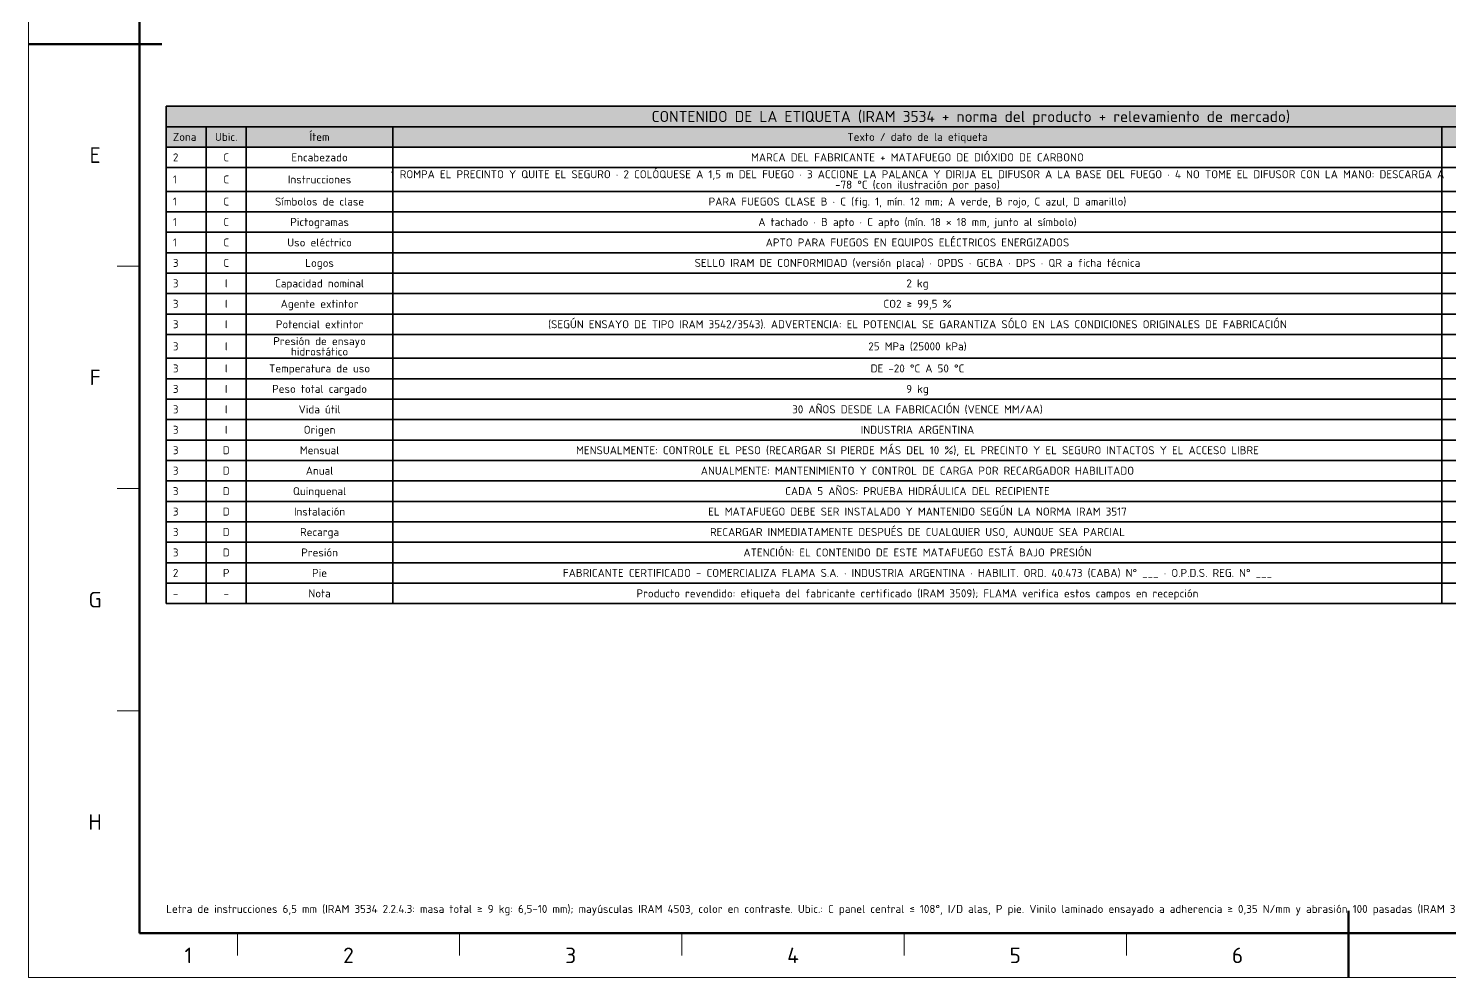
# Model space of a CAD drawing. Header units: millimetres. Extents: x 0 to 2382, y 0 to 420.
# Drawn here: x 1788 to 2107.7, y 0 to 213.5 of the extents above; entities that cross this region are included whole.
import ezdxf
from ezdxf.enums import TextEntityAlignment as Align

# ---------------------------------------------------------------- set-up
doc = ezdxf.new("R2010")
doc.units = ezdxf.units.MM
for name, color, linetype, lineweight in [('06-TEXTO', 7, 'CONTINUOUS', 25), ('07-RECUADRO', 7, 'CONTINUOUS', 70), ('08-FINA', 5, 'CONTINUOUS', 18), ('10-ROTULO', 7, 'CONTINUOUS', 35), ('13-GRAFICA', 30, 'CONTINUOUS', 18)]:
    doc.layers.add(name, color=color, linetype=linetype, lineweight=lineweight)
doc.styles.add('ISO3098', font='isocpeur.ttf')

msp = doc.modelspace()

# ---------------------------------------------------------------- hatches: boundary and pattern name
at = {"layer": '13-GRAFICA', "true_color": 0x191919}
h = msp.add_hatch(color=7, dxfattribs=at)
h.dxf.hatch_style = 1
h.paths.add_polyline_path([(2181, 191.4), (2181, 196), (1819, 196), (1819, 191.4)])
at = {"layer": '13-GRAFICA', "true_color": 0xe8e8e8}
h = msp.add_hatch(color=7, dxfattribs=at)
h.dxf.hatch_style = 1
h.paths.add_polyline_path([(2181, 186.8), (2181, 191.4), (1819, 191.4), (1819, 186.8)])

# ---------------------------------------------------------------- linework, layer by layer
at = {"layer": '07-RECUADRO'}
for p, q in [((1788, 210), (1818, 210)), ((2085, 0), (2085, 15))]:
    msp.add_line(p, q, dxfattribs=at)
msp.add_lwpolyline([(1813, 10), (2372, 10), (2372, 410), (1813, 410)], close=True, dxfattribs=at)
at = {"layer": '08-FINA'}
for p, q in [((1813, 160), (1808, 160)), ((1813, 110), (1808, 110)), ((1813, 60), (1808, 60)), ((1835, 10), (1835, 5)), ((1885, 10), (1885, 5)), ((1935, 10), (1935, 5)), ((1985, 10), (1985, 5)), ((2035, 10), (2035, 5))]:
    msp.add_line(p, q, dxfattribs=at)
msp.add_lwpolyline([(1788, 0), (2382, 0), (2382, 420), (1788, 420)], close=True, dxfattribs=at)
at = {"layer": '10-ROTULO'}
for points in [[(1819, 191.4), (2181, 191.4), (2181, 196), (1819, 196)], [(1819, 186.8), (1828, 186.8), (1828, 191.4), (1819, 191.4)], [(1828, 186.8), (1837, 186.8), (1837, 191.4), (1828, 191.4)], [(1837, 186.8), (1870, 186.8), (1870, 191.4), (1837, 191.4)], [(1870, 186.8), (2106, 186.8), (2106, 191.4), (1870, 191.4)], [(2106, 186.8), (2181, 186.8), (2181, 191.4), (2106, 191.4)], [(1819, 182.2), (1828, 182.2), (1828, 186.8), (1819, 186.8)], [(1828, 182.2), (1837, 182.2), (1837, 186.8), (1828, 186.8)], [(1837, 182.2), (1870, 182.2), (1870, 186.8), (1837, 186.8)], [(1870, 182.2), (2106, 182.2), (2106, 186.8), (1870, 186.8)], [(2106, 182.2), (2181, 182.2), (2181, 186.8), (2106, 186.8)], [(1819, 176.86), (1828, 176.86), (1828, 182.2), (1819, 182.2)], [(1828, 176.86), (1837, 176.86), (1837, 182.2), (1828, 182.2)], [(1837, 176.86), (1870, 176.86), (1870, 182.2), (1837, 182.2)], [(1870, 176.86), (2106, 176.86), (2106, 182.2), (1870, 182.2)], [(2106, 176.86), (2181, 176.86), (2181, 182.2), (2106, 182.2)], [(1819, 172.26), (1828, 172.26), (1828, 176.86), (1819, 176.86)], [(1828, 172.26), (1837, 172.26), (1837, 176.86), (1828, 176.86)], [(1837, 172.26), (1870, 172.26), (1870, 176.86), (1837, 176.86)], [(1870, 172.26), (2106, 172.26), (2106, 176.86), (1870, 176.86)], [(2106, 172.26), (2181, 172.26), (2181, 176.86), (2106, 176.86)], [(1819, 167.66), (1828, 167.66), (1828, 172.26), (1819, 172.26)], [(1828, 167.66), (1837, 167.66), (1837, 172.26), (1828, 172.26)], [(1837, 167.66), (1870, 167.66), (1870, 172.26), (1837, 172.26)], [(1870, 167.66), (2106, 167.66), (2106, 172.26), (1870, 172.26)], [(2106, 167.66), (2181, 167.66), (2181, 172.26), (2106, 172.26)], [(1819, 163.06), (1828, 163.06), (1828, 167.66), (1819, 167.66)], [(1828, 163.06), (1837, 163.06), (1837, 167.66), (1828, 167.66)], [(1837, 163.06), (1870, 163.06), (1870, 167.66), (1837, 167.66)], [(1870, 163.06), (2106, 163.06), (2106, 167.66), (1870, 167.66)], [(2106, 163.06), (2181, 163.06), (2181, 167.66), (2106, 167.66)], [(1819, 158.46), (1828, 158.46), (1828, 163.06), (1819, 163.06)], [(1828, 158.46), (1837, 158.46), (1837, 163.06), (1828, 163.06)], [(1837, 158.46), (1870, 158.46), (1870, 163.06), (1837, 163.06)], [(1870, 158.46), (2106, 158.46), (2106, 163.06), (1870, 163.06)], [(2106, 158.46), (2181, 158.46), (2181, 163.06), (2106, 163.06)], [(1819, 153.86), (1828, 153.86), (1828, 158.46), (1819, 158.46)], [(1828, 153.86), (1837, 153.86), (1837, 158.46), (1828, 158.46)], [(1837, 153.86), (1870, 153.86), (1870, 158.46), (1837, 158.46)], [(1870, 153.86), (2106, 153.86), (2106, 158.46), (1870, 158.46)], [(2106, 153.86), (2181, 153.86), (2181, 158.46), (2106, 158.46)], [(1819, 149.26), (1828, 149.26), (1828, 153.86), (1819, 153.86)], [(1828, 149.26), (1837, 149.26), (1837, 153.86), (1828, 153.86)], [(1837, 149.26), (1870, 149.26), (1870, 153.86), (1837, 153.86)], [(1870, 149.26), (2106, 149.26), (2106, 153.86), (1870, 153.86)], [(2106, 149.26), (2181, 149.26), (2181, 153.86), (2106, 153.86)], [(1819, 144.66), (1828, 144.66), (1828, 149.26), (1819, 149.26)], [(1828, 144.66), (1837, 144.66), (1837, 149.26), (1828, 149.26)], [(1837, 144.66), (1870, 144.66), (1870, 149.26), (1837, 149.26)], [(1870, 144.66), (2106, 144.66), (2106, 149.26), (1870, 149.26)], [(2106, 144.66), (2181, 144.66), (2181, 149.26), (2106, 149.26)], [(1819, 139.32), (1828, 139.32), (1828, 144.66), (1819, 144.66)], [(1828, 139.32), (1837, 139.32), (1837, 144.66), (1828, 144.66)], [(1837, 139.32), (1870, 139.32), (1870, 144.66), (1837, 144.66)], [(1870, 139.32), (2106, 139.32), (2106, 144.66), (1870, 144.66)], [(2106, 139.32), (2181, 139.32), (2181, 144.66), (2106, 144.66)], [(1819, 134.72), (1828, 134.72), (1828, 139.32), (1819, 139.32)], [(1828, 134.72), (1837, 134.72), (1837, 139.32), (1828, 139.32)], [(1837, 134.72), (1870, 134.72), (1870, 139.32), (1837, 139.32)], [(1870, 134.72), (2106, 134.72), (2106, 139.32), (1870, 139.32)], [(2106, 134.72), (2181, 134.72), (2181, 139.32), (2106, 139.32)], [(1819, 130.12), (1828, 130.12), (1828, 134.72), (1819, 134.72)], [(1828, 130.12), (1837, 130.12), (1837, 134.72), (1828, 134.72)], [(1837, 130.12), (1870, 130.12), (1870, 134.72), (1837, 134.72)], [(1870, 130.12), (2106, 130.12), (2106, 134.72), (1870, 134.72)], [(2106, 130.12), (2181, 130.12), (2181, 134.72), (2106, 134.72)], [(1819, 125.52), (1828, 125.52), (1828, 130.12), (1819, 130.12)], [(1828, 125.52), (1837, 125.52), (1837, 130.12), (1828, 130.12)], [(1837, 125.52), (1870, 125.52), (1870, 130.12), (1837, 130.12)], [(1870, 125.52), (2106, 125.52), (2106, 130.12), (1870, 130.12)], [(2106, 125.52), (2181, 125.52), (2181, 130.12), (2106, 130.12)], [(1819, 120.92), (1828, 120.92), (1828, 125.52), (1819, 125.52)], [(1828, 120.92), (1837, 120.92), (1837, 125.52), (1828, 125.52)], [(1837, 120.92), (1870, 120.92), (1870, 125.52), (1837, 125.52)], [(1870, 120.92), (2106, 120.92), (2106, 125.52), (1870, 125.52)], [(2106, 120.92), (2181, 120.92), (2181, 125.52), (2106, 125.52)], [(1819, 116.32), (1828, 116.32), (1828, 120.92), (1819, 120.92)], [(1828, 116.32), (1837, 116.32), (1837, 120.92), (1828, 120.92)], [(1837, 116.32), (1870, 116.32), (1870, 120.92), (1837, 120.92)], [(1870, 116.32), (2106, 116.32), (2106, 120.92), (1870, 120.92)], [(2106, 116.32), (2181, 116.32), (2181, 120.92), (2106, 120.92)], [(1819, 111.72), (1828, 111.72), (1828, 116.32), (1819, 116.32)], [(1828, 111.72), (1837, 111.72), (1837, 116.32), (1828, 116.32)], [(1837, 111.72), (1870, 111.72), (1870, 116.32), (1837, 116.32)], [(1870, 111.72), (2106, 111.72), (2106, 116.32), (1870, 116.32)], [(2106, 111.72), (2181, 111.72), (2181, 116.32), (2106, 116.32)], [(1819, 107.12), (1828, 107.12), (1828, 111.72), (1819, 111.72)], [(1828, 107.12), (1837, 107.12), (1837, 111.72), (1828, 111.72)], [(1837, 107.12), (1870, 107.12), (1870, 111.72), (1837, 111.72)], [(1870, 107.12), (2106, 107.12), (2106, 111.72), (1870, 111.72)], [(2106, 107.12), (2181, 107.12), (2181, 111.72), (2106, 111.72)], [(1819, 102.52), (1828, 102.52), (1828, 107.12), (1819, 107.12)], [(1828, 102.52), (1837, 102.52), (1837, 107.12), (1828, 107.12)], [(1837, 102.52), (1870, 102.52), (1870, 107.12), (1837, 107.12)], [(1870, 102.52), (2106, 102.52), (2106, 107.12), (1870, 107.12)], [(2106, 102.52), (2181, 102.52), (2181, 107.12), (2106, 107.12)], [(1819, 97.92), (1828, 97.92), (1828, 102.52), (1819, 102.52)], [(1828, 97.92), (1837, 97.92), (1837, 102.52), (1828, 102.52)], [(1837, 97.92), (1870, 97.92), (1870, 102.52), (1837, 102.52)], [(1870, 97.92), (2106, 97.92), (2106, 102.52), (1870, 102.52)], [(2106, 97.92), (2181, 97.92), (2181, 102.52), (2106, 102.52)], [(1819, 93.32), (1828, 93.32), (1828, 97.92), (1819, 97.92)], [(1828, 93.32), (1837, 93.32), (1837, 97.92), (1828, 97.92)], [(1837, 93.32), (1870, 93.32), (1870, 97.92), (1837, 97.92)], [(1870, 93.32), (2106, 93.32), (2106, 97.92), (1870, 97.92)], [(2106, 93.32), (2181, 93.32), (2181, 97.92), (2106, 97.92)], [(1819, 88.72), (1828, 88.72), (1828, 93.32), (1819, 93.32)], [(1828, 88.72), (1837, 88.72), (1837, 93.32), (1828, 93.32)], [(1837, 88.72), (1870, 88.72), (1870, 93.32), (1837, 93.32)], [(1870, 88.72), (2106, 88.72), (2106, 93.32), (1870, 93.32)], [(2106, 88.72), (2181, 88.72), (2181, 93.32), (2106, 93.32)], [(1819, 84.12), (1828, 84.12), (1828, 88.72), (1819, 88.72)], [(1828, 84.12), (1837, 84.12), (1837, 88.72), (1828, 88.72)], [(1837, 84.12), (1870, 84.12), (1870, 88.72), (1837, 88.72)], [(1870, 84.12), (2106, 84.12), (2106, 88.72), (1870, 88.72)], [(2106, 84.12), (2181, 84.12), (2181, 88.72), (2106, 88.72)]]:
    msp.add_lwpolyline(points, close=True, dxfattribs=at)

# ---------------------------------------------------------------- texts
at = {"layer": '06-TEXTO', "true_color": 0xffffff, "style": 'ISO3098'}
msp.add_text('CONTENIDO DE LA ETIQUETA (IRAM 3534 + norma del producto + relevamiento de mercado)', height=2.5, dxfattribs=at).set_placement((2000, 193.7), align=Align.MIDDLE_CENTER)
at = {"layer": '06-TEXTO', "style": 'ISO3098'}
for s, p in [('Zona', (1820.5, 189.1)), ('2', (1820.5, 184.5)), ('1', (1820.5, 179.53)), ('1', (1820.5, 174.56)), ('1', (1820.5, 169.96)), ('1', (1820.5, 165.36)), ('3', (1820.5, 160.76)), ('3', (1820.5, 156.16)), ('3', (1820.5, 151.56)), ('3', (1820.5, 146.96)), ('3', (1820.5, 141.99)), ('3', (1820.5, 137.02)), ('3', (1820.5, 132.42)), ('3', (1820.5, 127.82)), ('3', (1820.5, 123.22)), ('3', (1820.5, 118.62)), ('3', (1820.5, 114.02)), ('3', (1820.5, 109.42)), ('3', (1820.5, 104.82)), ('3', (1820.5, 100.22)), ('3', (1820.5, 95.62)), ('2', (1820.5, 91.02)), ('-', (1820.5, 86.42))]:
    msp.add_text(s, height=1.8, dxfattribs=at).set_placement(p, align=Align.MIDDLE_LEFT)
for s, height, p in [('Ubic.', 1.8, (1832.5, 189.1)), ('Ítem', 1.8, (1853.5, 189.1)), ('Texto / dato de la etiqueta', 1.8, (1988, 189.1)), ('E', 3.5, (1803, 185)), ('MARCA DEL FABRICANTE + MATAFUEGO DE DIÓXIDO DE CARBONO', 1.8, (1988, 184.5)), ('C', 1.8, (1832.5, 184.5)), ('Encabezado', 1.8, (1853.5, 184.5)), ('C', 1.8, (1832.5, 179.53)), ('Instrucciones', 1.8, (1853.5, 179.53)), ('1 ROMPA EL PRECINTO Y QUITE EL SEGURO · 2 COLÓQUESE A 1,5 m DEL FUEGO · 3 ACCIONE LA PALANCA Y DIRIJA EL DIFUSOR A LA BASE DEL FUEGO · 4 NO TOME EL DIFUSOR CON LA MANO: DESCARGA A', 1.8, (1988, 180.7)), ('-78 °C (con ilustración por paso)', 1.8, (1988, 178.36)), ('C', 1.8, (1832.5, 174.56)), ('Símbolos de clase', 1.8, (1853.5, 174.56)), ('PARA FUEGOS CLASE B · C (fig. 1, mín. 12 mm; A verde, B rojo, C azul, D amarillo)', 1.8, (1988, 174.56)), ('C', 1.8, (1832.5, 169.96)), ('Pictogramas', 1.8, (1853.5, 169.96)), ('A tachado · B apto · C apto (mín. 18 × 18 mm, junto al símbolo)', 1.8, (1988, 169.96)), ('C', 1.8, (1832.5, 165.36)), ('Uso eléctrico', 1.8, (1853.5, 165.36)), ('APTO PARA FUEGOS EN EQUIPOS ELÉCTRICOS ENERGIZADOS', 1.8, (1988, 165.36)), ('C', 1.8, (1832.5, 160.76)), ('Logos', 1.8, (1853.5, 160.76)), ('SELLO IRAM DE CONFORMIDAD (versión placa) · OPDS · GCBA · DPS · QR a ficha técnica', 1.8, (1988, 160.76)), ('I', 1.8, (1832.5, 156.16)), ('Capacidad nominal', 1.8, (1853.5, 156.16)), ('2 kg', 1.8, (1988, 156.16)), ('I', 1.8, (1832.5, 151.56)), ('Agente extintor', 1.8, (1853.5, 151.56)), ('CO2 ≥ 99,5 %', 1.8, (1988, 151.56)), ('I', 1.8, (1832.5, 146.96)), ('Potencial extintor', 1.8, (1853.5, 146.96)), ('(SEGÚN ENSAYO DE TIPO IRAM 3542/3543). ADVERTENCIA: EL POTENCIAL SE GARANTIZA SÓLO EN LAS CONDICIONES ORIGINALES DE FABRICACIÓN', 1.8, (1988, 146.96)), ('Presión de ensayo', 1.8, (1853.5, 143.16)), ('I', 1.8, (1832.5, 141.99)), ('hidrostático', 1.8, (1853.5, 140.82)), ('25 MPa (25000 kPa)', 1.8, (1988, 141.99)), ('I', 1.8, (1832.5, 137.02)), ('Temperatura de uso', 1.8, (1853.5, 137.02)), ('DE -20 °C A 50 °C', 1.8, (1988, 137.02)), ('F', 3.5, (1803, 135)), ('I', 1.8, (1832.5, 132.42)), ('Peso total cargado', 1.8, (1853.5, 132.42)), ('9 kg', 1.8, (1988, 132.42)), ('I', 1.8, (1832.5, 127.82)), ('Vida útil', 1.8, (1853.5, 127.82)), ('30 AÑOS DESDE LA FABRICACIÓN (VENCE MM/AA)', 1.8, (1988, 127.82)), ('I', 1.8, (1832.5, 123.22)), ('Origen', 1.8, (1853.5, 123.22)), ('INDUSTRIA ARGENTINA', 1.8, (1988, 123.22)), ('D', 1.8, (1832.5, 118.62)), ('Mensual', 1.8, (1853.5, 118.62)), ('MENSUALMENTE: CONTROLE EL PESO (RECARGAR SI PIERDE MÁS DEL 10 %), EL PRECINTO Y EL SEGURO INTACTOS Y EL ACCESO LIBRE', 1.8, (1988, 118.62)), ('D', 1.8, (1832.5, 114.02)), ('Anual', 1.8, (1853.5, 114.02)), ('ANUALMENTE: MANTENIMIENTO Y CONTROL DE CARGA POR RECARGADOR HABILITADO', 1.8, (1988, 114.02)), ('D', 1.8, (1832.5, 109.42)), ('Quinquenal', 1.8, (1853.5, 109.42)), ('CADA 5 AÑOS: PRUEBA HIDRÁULICA DEL RECIPIENTE', 1.8, (1988, 109.42)), ('D', 1.8, (1832.5, 104.82)), ('Instalación', 1.8, (1853.5, 104.82)), ('EL MATAFUEGO DEBE SER INSTALADO Y MANTENIDO SEGÚN LA NORMA IRAM 3517', 1.8, (1988, 104.82)), ('D', 1.8, (1832.5, 100.22)), ('Recarga', 1.8, (1853.5, 100.22)), ('RECARGAR INMEDIATAMENTE DESPUÉS DE CUALQUIER USO, AUNQUE SEA PARCIAL', 1.8, (1988, 100.22)), ('D', 1.8, (1832.5, 95.62)), ('Presión', 1.8, (1853.5, 95.62)), ('ATENCIÓN: EL CONTENIDO DE ESTE MATAFUEGO ESTÁ BAJO PRESIÓN', 1.8, (1988, 95.62)), ('P', 1.8, (1832.5, 91.02)), ('Pie', 1.8, (1853.5, 91.02)), ('FABRICANTE CERTIFICADO - COMERCIALIZA FLAMA S.A. · INDUSTRIA ARGENTINA · HABILIT. ORD. 40.473 (CABA) N° ___ · O.P.D.S. REG. N° ___', 1.8, (1988, 91.02)), ('G', 3.5, (1803, 85)), ('Nota', 1.8, (1853.5, 86.42)), ('Producto revendido: etiqueta del fabricante certificado (IRAM 3509); FLAMA verifica estos campos en recepción', 1.8, (1988, 86.42)), ('-', 1.8, (1832.5, 86.42)), ('H', 3.5, (1803, 35)), ('1', 3.5, (1824, 5)), ('2', 3.5, (1860, 5)), ('3', 3.5, (1910, 5)), ('4', 3.5, (1960, 5)), ('5', 3.5, (2010, 5)), ('6', 3.5, (2060, 5))]:
    msp.add_text(s, height=height, dxfattribs=at).set_placement(p, align=Align.MIDDLE_CENTER)
msp.add_text('Letra de instrucciones 6,5 mm (IRAM 3534 2.2.4.3: masa total ≥ 9 kg: 6,5-10 mm); mayúsculas IRAM 4503, color en contraste. Ubic.: C panel central ≤ 108°, I/D alas, P pie. Vinilo laminado ensayado a adherencia ≥ 0,35 N/mm y abrasión 100 pasadas (IRAM 3534 cap. 3).', height=1.8, dxfattribs=at).set_placement((1819, 14), align=Align.BOTTOM_LEFT)

doc.saveas('drawing.dxf')
